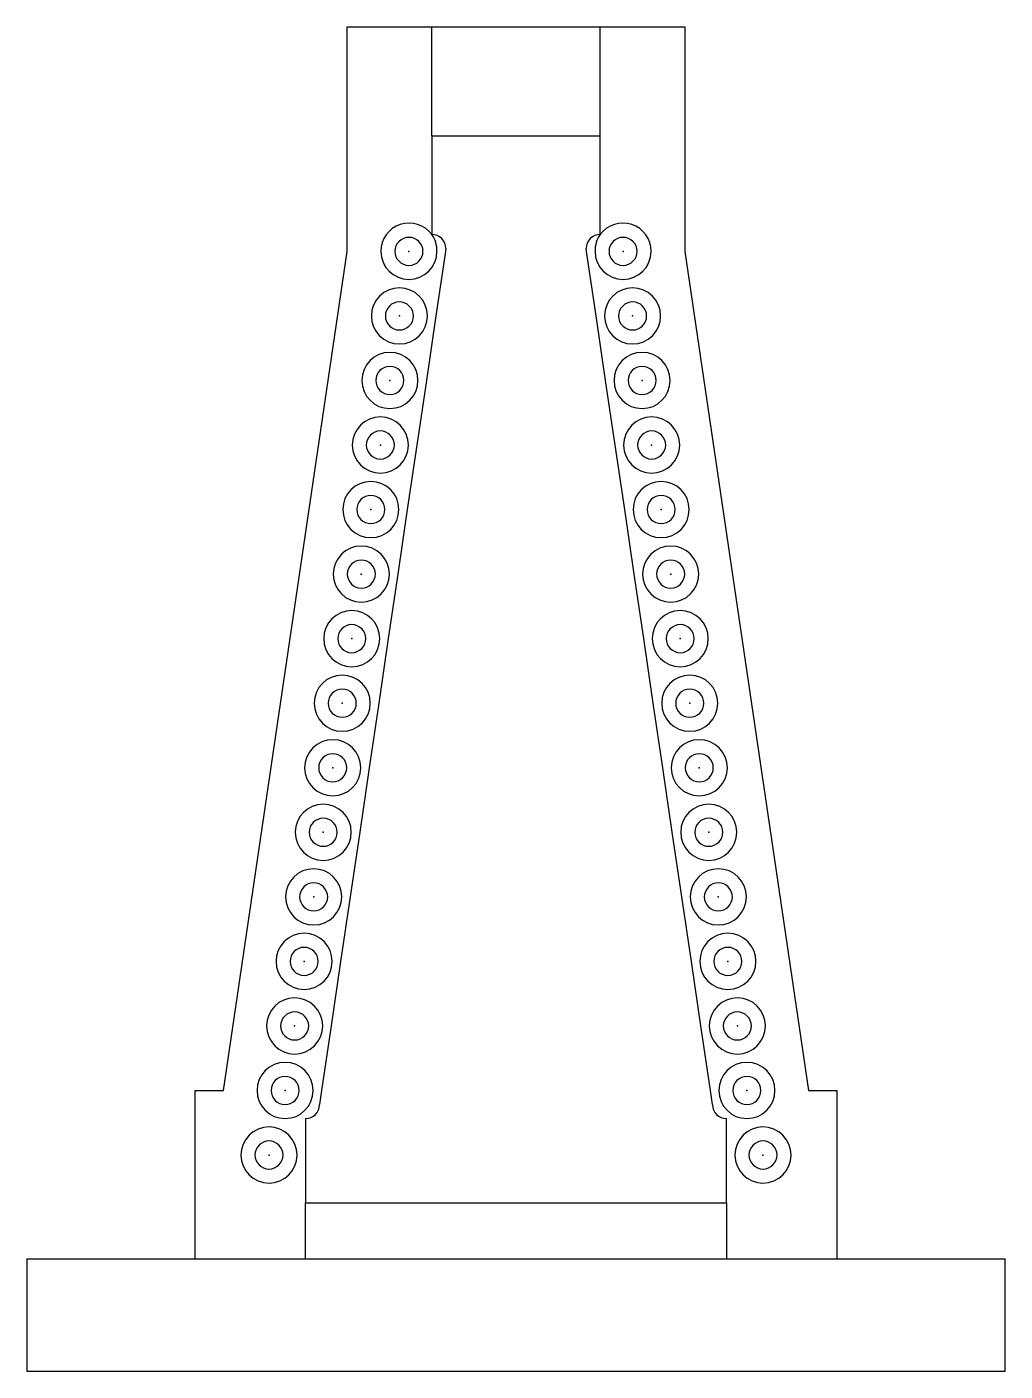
# Model space of a CAD drawing. Extents: x -0.174 to 0.174, y 0 to 0.479.
import ezdxf

# ---------------------------------------------------------------- set-up
doc = ezdxf.new("R2010")
doc.units = 0

msp = doc.modelspace()

# ---------------------------------------------------------------- linework, layer by layer
for p, q in [((-0.060148, 0.399), (-0.060148, 0.479)), ((-0.060148, 0.479), (-0.03, 0.479)), ((-0.03, 0.479), (0.03, 0.479)), ((-0.03, 0.44), (-0.03, 0.479)), ((0.03, 0.44), (0.03, 0.479)), ((0.03, 0.479), (0.060148, 0.479)), ((0.060148, 0.479), (0.060148, 0.399)), ((-0.03, 0.44), (-0.03, 0.405)), ((0, 0.44), (-0.03, 0.44)), ((0.03, 0.44), (0, 0.44)), ((0.03, 0.405), (0.03, 0.44)), ((-0.104262, 0.1), (-0.060148, 0.399)), ((-0.025148, 0.399), (-0.028541, 0.376)), ((-0.025, 0.4), (-0.025148, 0.399)), ((0.025148, 0.399), (0.025, 0.4)), ((0.028541, 0.376), (0.025148, 0.399)), ((0.060148, 0.399), (0.104262, 0.1)), ((-0.028541, 0.376), (-0.031934, 0.353)), ((0.031934, 0.353), (0.028541, 0.376)), ((-0.031934, 0.353), (-0.035328, 0.33)), ((0.035328, 0.33), (0.031934, 0.353)), ((-0.035328, 0.33), (-0.038721, 0.307)), ((0.038721, 0.307), (0.035328, 0.33)), ((-0.038721, 0.307), (-0.042115, 0.284)), ((0.042115, 0.284), (0.038721, 0.307)), ((-0.042115, 0.284), (-0.045508, 0.261)), ((0.045508, 0.261), (0.042115, 0.284)), ((-0.045508, 0.261), (-0.048902, 0.238)), ((0.048902, 0.238), (0.045508, 0.261)), ((-0.048902, 0.238), (-0.052295, 0.215)), ((0.052295, 0.215), (0.048902, 0.238)), ((-0.052295, 0.215), (-0.055689, 0.192)), ((0.055689, 0.192), (0.052295, 0.215)), ((-0.055689, 0.192), (-0.059082, 0.169)), ((0.059082, 0.169), (0.055689, 0.192)), ((-0.059082, 0.169), (-0.062475, 0.146)), ((0.062475, 0.146), (0.059082, 0.169)), ((-0.062475, 0.146), (-0.065869, 0.123)), ((0.065869, 0.123), (0.062475, 0.146)), ((-0.065869, 0.123), (-0.069262, 0.1)), ((0.069262, 0.1), (0.065869, 0.123)), ((-0.114262, 0.1), (-0.104262, 0.1)), ((-0.114262, 0.04), (-0.114262, 0.1)), ((-0.069262, 0.1), (-0.07, 0.095)), ((0.07, 0.095), (0.069262, 0.1)), ((0.104262, 0.1), (0.114262, 0.1)), ((0.114262, 0.1), (0.114262, 0.04)), ((-0.075, 0.09), (-0.075, 0.077)), ((0.075, 0.077), (0.075, 0.09)), ((-0.075, 0.077), (-0.075, 0.06)), ((0.075, 0.06), (0.075, 0.077)), ((-0.075, 0.06), (0, 0.06)), ((-0.075, 0.04), (-0.075, 0.06)), ((0, 0.06), (0.075, 0.06)), ((0.075, 0.06), (0.075, 0.04)), ((-0.174262, 0.04), (-0.114262, 0.04)), ((-0.174262, 0.04), (-0.174262, 0)), ((-0.114262, 0.04), (-0.075, 0.04)), ((-0.075, 0.04), (0.075, 0.04)), ((0.075, 0.04), (0.114262, 0.04)), ((0.114262, 0.04), (0.174262, 0.04)), ((0.174262, 0), (0.174262, 0.04)), ((-0.174262, 0), (0, 0)), ((0, 0), (0.174262, 0))]:
    msp.add_line(p, q)
for centre, radius, start, end in [((-0.038088, 0.399019), 0.010059, 36.479393, 180.110846), ((0.038088, 0.399019), 0.010059, 359.889154, 143.520595), ((-0.038148, 0.399), 0.005, 0, 180), ((-0.038207, 0.39918), 0.010061, 358.973295, 35.341971), ((-0.03, 0.4), 0.005, 0, 90.000021), ((0.03, 0.4), 0.005, 89.999979, 180), ((0.038207, 0.39918), 0.010061, 144.658029, 181.026705), ((0.038148, 0.399), 0.005, 0, 180), ((-0.038148, 0.399), 0.01, 180, 0), ((-0.038148, 0.399), 0.005, 180, 0), ((0.038148, 0.399), 0.01, 180, 0), ((0.038148, 0.399), 0.005, 180, 0), ((-0.041541, 0.376), 0.01, 0, 180), ((0.041541, 0.376), 0.01, 0, 180), ((-0.041541, 0.376), 0.005, 0, 180), ((0.041541, 0.376), 0.005, 0, 180), ((-0.041541, 0.376), 0.01, 180, 0), ((-0.041541, 0.376), 0.005, 180, 0), ((0.041541, 0.376), 0.01, 180, 0), ((0.041541, 0.376), 0.005, 180, 0), ((-0.044934, 0.353), 0.01, 0, 180), ((0.044934, 0.353), 0.01, 0, 180), ((-0.044934, 0.353), 0.005, 0, 180), ((0.044934, 0.353), 0.005, 0, 180), ((-0.044934, 0.353), 0.01, 180, 0), ((-0.044934, 0.353), 0.005, 180, 0), ((0.044934, 0.353), 0.01, 180, 0), ((0.044934, 0.353), 0.005, 180, 0), ((-0.048328, 0.33), 0.01, 0, 180), ((0.048328, 0.33), 0.01, 0, 180), ((-0.048328, 0.33), 0.005, 0, 180), ((0.048328, 0.33), 0.005, 0, 180), ((-0.048328, 0.33), 0.01, 180, 0), ((-0.048328, 0.33), 0.005, 180, 0), ((0.048328, 0.33), 0.01, 180, 0), ((0.048328, 0.33), 0.005, 180, 0), ((-0.051721, 0.307), 0.01, 0, 180), ((0.051721, 0.307), 0.01, 0, 180), ((-0.051721, 0.307), 0.005, 0, 180), ((0.051721, 0.307), 0.005, 0, 180), ((-0.051721, 0.307), 0.01, 180, 0), ((-0.051721, 0.307), 0.005, 180, 0), ((0.051721, 0.307), 0.01, 180, 0), ((0.051721, 0.307), 0.005, 180, 0), ((-0.055115, 0.284), 0.01, 0, 180), ((0.055115, 0.284), 0.01, 0, 180), ((-0.055115, 0.284), 0.005, 0, 180), ((0.055115, 0.284), 0.005, 0, 180), ((-0.055115, 0.284), 0.01, 180, 0), ((-0.055115, 0.284), 0.005, 180, 0), ((0.055115, 0.284), 0.01, 180, 0), ((0.055115, 0.284), 0.005, 180, 0), ((-0.058508, 0.261), 0.01, 0, 180), ((0.058508, 0.261), 0.01, 0, 180), ((-0.058508, 0.261), 0.005, 0, 180), ((0.058508, 0.261), 0.005, 0, 180), ((-0.058508, 0.261), 0.01, 180, 0), ((-0.058508, 0.261), 0.005, 180, 0), ((0.058508, 0.261), 0.01, 180, 0), ((0.058508, 0.261), 0.005, 180, 0), ((-0.061902, 0.238), 0.01, 0, 180), ((0.061902, 0.238), 0.01, 0, 180), ((-0.061902, 0.238), 0.005, 0, 180), ((0.061902, 0.238), 0.005, 0, 180), ((-0.061902, 0.238), 0.01, 180, 0), ((-0.061902, 0.238), 0.005, 180, 0), ((0.061902, 0.238), 0.01, 180, 0), ((0.061902, 0.238), 0.005, 180, 0), ((-0.065295, 0.215), 0.01, 0, 180), ((0.065295, 0.215), 0.01, 0, 180), ((-0.065295, 0.215), 0.005, 0, 180), ((0.065295, 0.215), 0.005, 0, 180), ((-0.065295, 0.215), 0.01, 180, 0), ((-0.065295, 0.215), 0.005, 180, 0), ((0.065295, 0.215), 0.01, 180, 0), ((0.065295, 0.215), 0.005, 180, 0), ((-0.068689, 0.192), 0.01, 0, 180), ((0.068689, 0.192), 0.01, 0, 180), ((-0.068689, 0.192), 0.005, 0, 180), ((0.068689, 0.192), 0.005, 0, 180), ((-0.068689, 0.192), 0.01, 180, 0), ((-0.068689, 0.192), 0.005, 180, 0), ((0.068689, 0.192), 0.01, 180, 0), ((0.068689, 0.192), 0.005, 180, 0), ((-0.072082, 0.169), 0.01, 0, 180), ((0.072082, 0.169), 0.01, 0, 180), ((-0.072082, 0.169), 0.005, 0, 180), ((0.072082, 0.169), 0.005, 0, 180), ((-0.072082, 0.169), 0.01, 180, 0), ((-0.072082, 0.169), 0.005, 180, 0), ((0.072082, 0.169), 0.01, 180, 0), ((0.072082, 0.169), 0.005, 180, 0), ((-0.075475, 0.146), 0.01, 0, 180), ((0.075475, 0.146), 0.01, 0, 180), ((-0.075475, 0.146), 0.005, 0, 180), ((0.075475, 0.146), 0.005, 0, 180), ((-0.075475, 0.146), 0.01, 180, 0), ((-0.075475, 0.146), 0.005, 180, 0), ((0.075475, 0.146), 0.01, 180, 0), ((0.075475, 0.146), 0.005, 180, 0), ((-0.078869, 0.123), 0.01, 0, 180), ((0.078869, 0.123), 0.01, 0, 180), ((-0.078869, 0.123), 0.005, 0, 180), ((0.078869, 0.123), 0.005, 0, 180), ((-0.078869, 0.123), 0.01, 180, 0), ((-0.078869, 0.123), 0.005, 180, 0), ((0.078869, 0.123), 0.01, 180, 0), ((0.078869, 0.123), 0.005, 180, 0), ((-0.082262, 0.1), 0.01, 0, 180), ((0.082262, 0.1), 0.01, 0, 180), ((-0.082262, 0.1), 0.005, 0, 180), ((0.082262, 0.1), 0.005, 0, 180), ((-0.082262, 0.1), 0.01, 180, 0), ((-0.082262, 0.1), 0.005, 180, 0), ((0.082262, 0.1), 0.01, 180, 0), ((0.082262, 0.1), 0.005, 180, 0), ((-0.075, 0.095), 0.005, 270, 0), ((0.075, 0.095), 0.005, 180, 270), ((-0.088, 0.077), 0.01, 0, 180), ((0.088, 0.077), 0.01, 0, 180), ((-0.088, 0.077), 0.005, 0, 180), ((0.088, 0.077), 0.005, 0, 180), ((-0.088, 0.077), 0.01, 180, 0), ((-0.088, 0.077), 0.005, 180, 0), ((0.088, 0.077), 0.01, 180, 0), ((0.088, 0.077), 0.005, 180, 0)]:
    msp.add_arc(centre, radius, start, end)
for p in [(-0.038148, 0.399), (0.038148, 0.399), (-0.041541, 0.376), (0.041541, 0.376), (-0.044934, 0.353), (0.044934, 0.353), (-0.048328, 0.33), (0.048328, 0.33), (-0.051721, 0.307), (0.051721, 0.307), (-0.055115, 0.284), (0.055115, 0.284), (-0.058508, 0.261), (0.058508, 0.261), (-0.061902, 0.238), (0.061902, 0.238), (-0.065295, 0.215), (0.065295, 0.215), (-0.068689, 0.192), (0.068689, 0.192), (-0.072082, 0.169), (0.072082, 0.169), (-0.075475, 0.146), (0.075475, 0.146), (-0.078869, 0.123), (0.078869, 0.123), (-0.082262, 0.1), (0.082262, 0.1), (-0.088, 0.077), (0.088, 0.077)]:
    msp.add_point(p)

doc.saveas('drawing.dxf')
